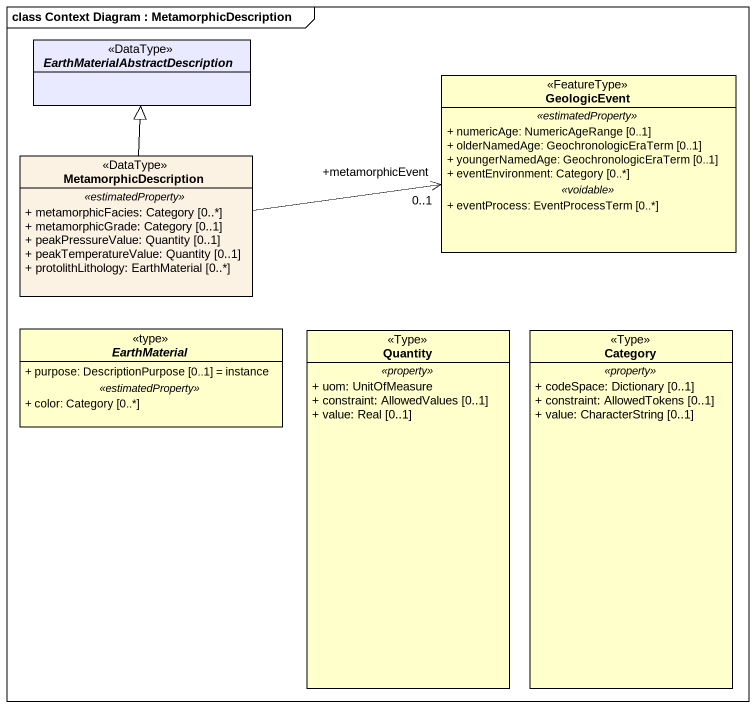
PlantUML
@startuml
mainframe class Context Diagram : MetamorphicDescription
hide circle
hide empty members
skinparam classAttributeIconSize 0
abstract class "EarthMaterialAbstractDescription" as EarthMaterialAbstractDescrip <<DataType>> #E9E9FF
class GeologicEvent <<FeatureType>> {
  .. <<estimatedProperty>> ..
  + numericAge: NumericAgeRange [0..1]
  + olderNamedAge: GeochronologicEraTerm [0..1]
  + youngerNamedAge: GeochronologicEraTerm [0..1]
  + eventEnvironment: Category [0..*]
  .. <<voidable>> ..
  + eventProcess: EventProcessTerm [0..*]
}
class MetamorphicDescription <<DataType>> #FCF2E3 {
  .. <<estimatedProperty>> ..
  + metamorphicFacies: Category [0..*]
  + metamorphicGrade: Category [0..1]
  + peakPressureValue: Quantity [0..1]
  + peakTemperatureValue: Quantity [0..1]
  + protolithLithology: EarthMaterial [0..*]
}
abstract class EarthMaterial <<type>> {
  + purpose: DescriptionPurpose [0..1] = instance
  .. <<estimatedProperty>> ..
  + color: Category [0..*]
}
class Quantity <<Type>> {
  .. <<property>> ..
  + uom: UnitOfMeasure
  + constraint: AllowedValues [0..1]
  + value: Real [0..1]
}
class Category <<Type>> {
  .. <<property>> ..
  + codeSpace: Dictionary [0..1]
  + constraint: AllowedTokens [0..1]
  + value: CharacterString [0..1]
}
MetamorphicDescription -up-|> EarthMaterialAbstractDescrip
MetamorphicDescription -right-> "+metamorphicEvent\n0..1" GeologicEvent
@enduml
